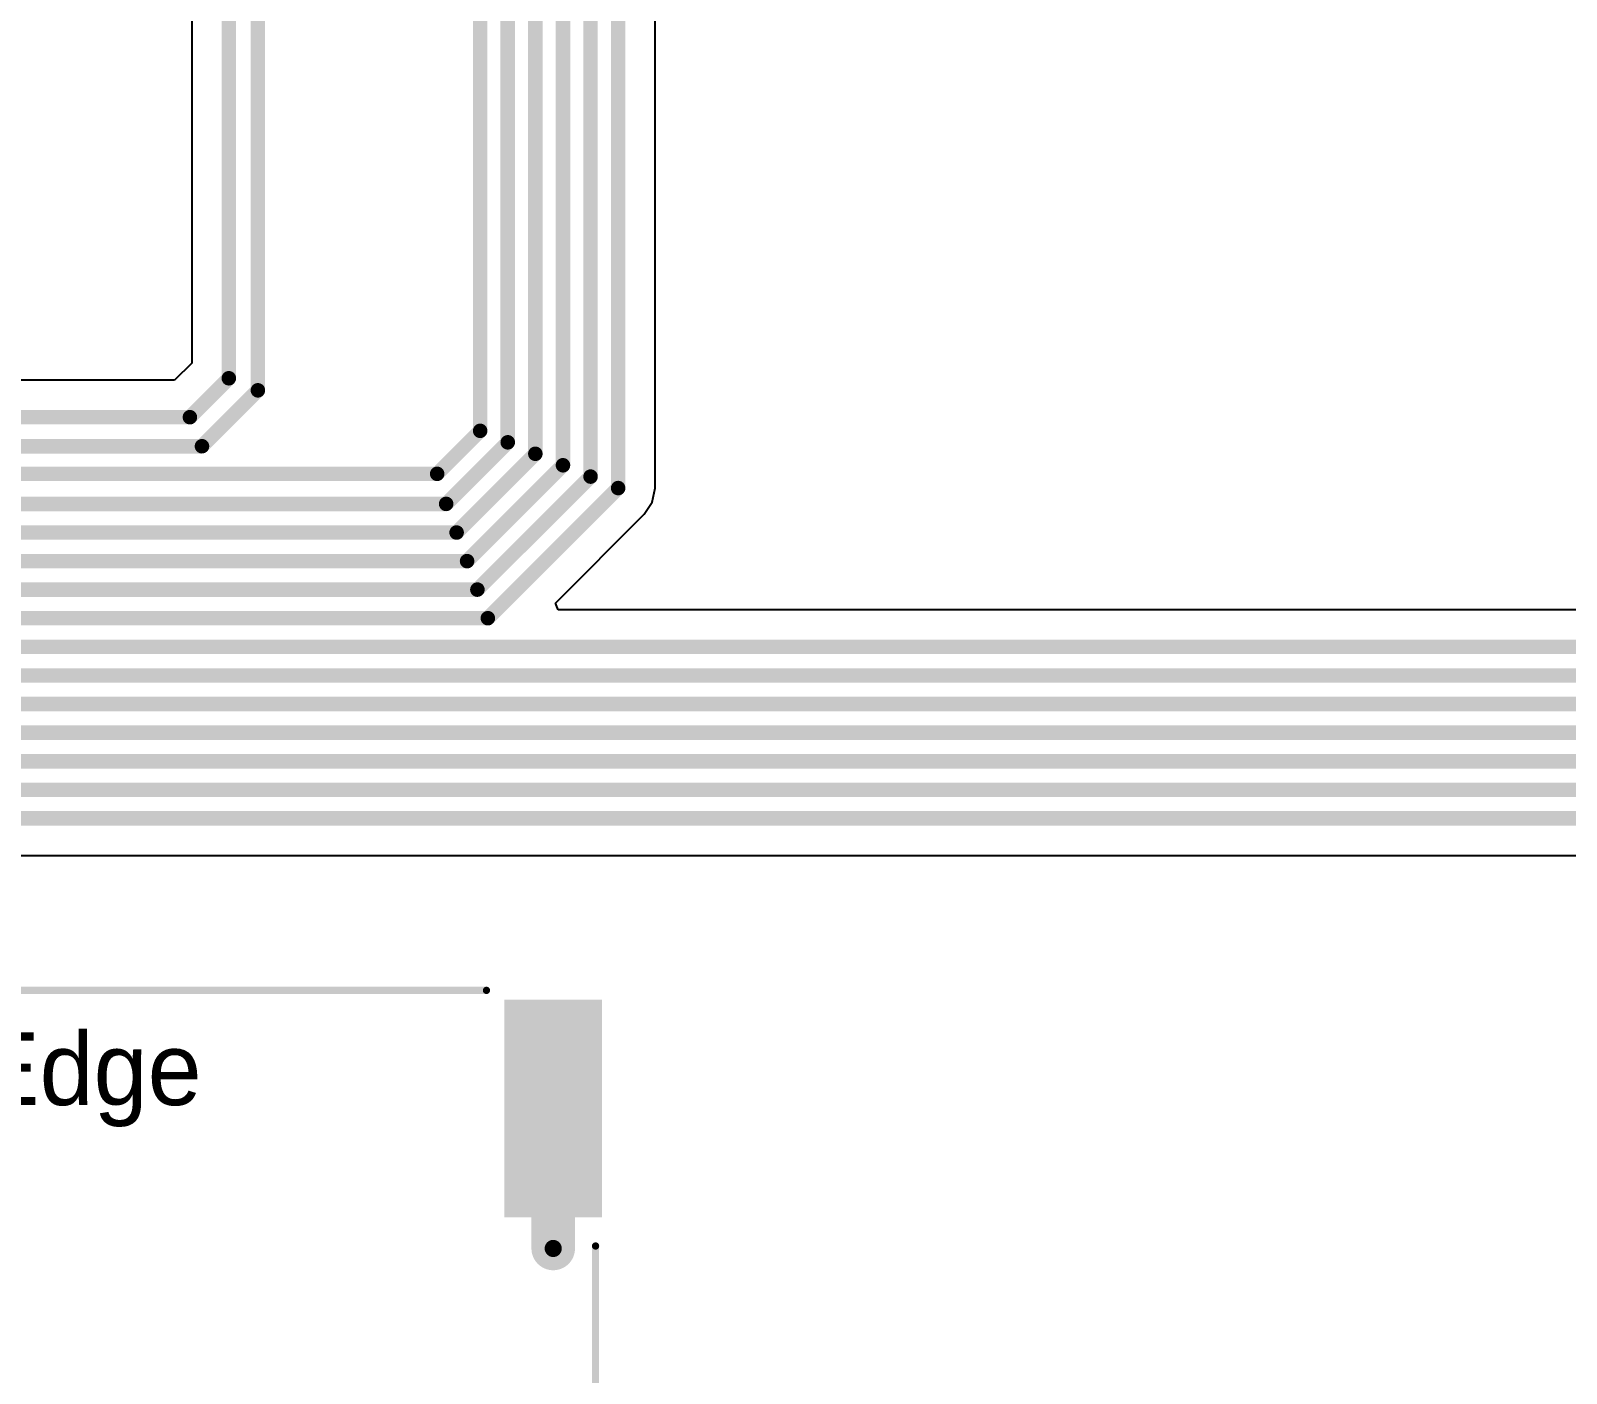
# Model space of a CAD drawing. Header units: millimetres. Extents: x 0 to 214, y 0 to 214.
# Drawn here: x 5.594 to 6.651, y 2.169 to 3.093 of the extents above; entities that cross this region are included whole.
import ezdxf

# ---------------------------------------------------------------- set-up
doc = ezdxf.new("R2010")
doc.units = ezdxf.units.MM
doc.header["$MEASUREMENT"] = 0
for name, color, linetype in [('BottomLayer', 5, 'Continuous'), ('TopLayer', 1, 'Continuous'), ('TopOverlay', 2, 'Continuous'), ('TopPaste', 8, 'Continuous'), ('TopSolder', 216, 'Continuous'), ('ViaHoleLayer', 16, 'Continuous')]:
    doc.layers.add(name, color=color, linetype=linetype)

# ---------------------------------------------------------------- blocks, each defined once
blk = doc.blocks.new('A2008WR_S_8P_164')
at = {"layer": 'TopLayer'}
for points in [[(-0.315, 0.2146), (-0.2756, 0.2146), (-0.2756, 0.0807), (-0.315, 0.0807)], [(-0.2362, 0.2146), (-0.1969, 0.2146), (-0.1969, 0.0807), (-0.2362, 0.0807)], [(-0.1575, 0.2146), (-0.1181, 0.2146), (-0.1181, 0.0807), (-0.1575, 0.0807)], [(-0.0787, 0.2146), (-0.0394, 0.2146), (-0.0394, 0.0807), (-0.0787, 0.0807)], [(0, 0.2146), (0.0394, 0.2146), (0.0394, 0.0807), (0, 0.0807)], [(0.0787, 0.2146), (0.1181, 0.2146), (0.1181, 0.0807), (0.0787, 0.0807)], [(0.1575, 0.2146), (0.1969, 0.2146), (0.1969, 0.0807), (0.1575, 0.0807)], [(0.2362, 0.2146), (0.2756, 0.2146), (0.2756, 0.0807), (0.2362, 0.0807)], [(-0.4154, -0.0768), (-0.3563, -0.0768), (-0.3563, -0.2185), (-0.4154, -0.2185)], [(0.376, -0.2185), (0.3169, -0.2185), (0.3169, -0.0768), (0.376, -0.0768)]]:
    blk.add_hatch(color=1, dxfattribs=at).paths.add_polyline_path(points)
at = {"layer": 'TopPaste'}
for points in [[(-0.315, 0.2146), (-0.2756, 0.2146), (-0.2756, 0.0807), (-0.315, 0.0807)], [(-0.2362, 0.2146), (-0.1969, 0.2146), (-0.1969, 0.0807), (-0.2362, 0.0807)], [(-0.1575, 0.2146), (-0.1181, 0.2146), (-0.1181, 0.0807), (-0.1575, 0.0807)], [(-0.0787, 0.2146), (-0.0394, 0.2146), (-0.0394, 0.0807), (-0.0787, 0.0807)], [(0, 0.2146), (0.0394, 0.2146), (0.0394, 0.0807), (0, 0.0807)], [(0.0787, 0.2146), (0.1181, 0.2146), (0.1181, 0.0807), (0.0787, 0.0807)], [(0.1575, 0.2146), (0.1969, 0.2146), (0.1969, 0.0807), (0.1575, 0.0807)], [(0.2362, 0.2146), (0.2756, 0.2146), (0.2756, 0.0807), (0.2362, 0.0807)], [(-0.4154, -0.0768), (-0.3563, -0.0768), (-0.3563, -0.2185), (-0.4154, -0.2185)], [(0.376, -0.2185), (0.3169, -0.2185), (0.3169, -0.0768), (0.376, -0.0768)]]:
    blk.add_hatch(color=8, dxfattribs=at).paths.add_polyline_path(points)
at = {"layer": 'TopSolder'}
for points in [[(-0.319, 0.2186), (-0.2716, 0.2186), (-0.2716, 0.0767), (-0.319, 0.0767)], [(-0.2402, 0.2186), (-0.1929, 0.2186), (-0.1929, 0.0767), (-0.2402, 0.0767)], [(-0.1615, 0.2186), (-0.1141, 0.2186), (-0.1141, 0.0767), (-0.1615, 0.0767)], [(-0.0827, 0.2186), (-0.0354, 0.2186), (-0.0354, 0.0767), (-0.0827, 0.0767)], [(-0.004, 0.2186), (0.0434, 0.2186), (0.0434, 0.0767), (-0.004, 0.0767)], [(0.0747, 0.2186), (0.1221, 0.2186), (0.1221, 0.0767), (0.0747, 0.0767)], [(0.1535, 0.2186), (0.2009, 0.2186), (0.2009, 0.0767), (0.1535, 0.0767)], [(0.2322, 0.2186), (0.2796, 0.2186), (0.2796, 0.0767), (0.2322, 0.0767)], [(-0.4194, -0.0728), (-0.3523, -0.0728), (-0.3523, -0.2225), (-0.4194, -0.2225)], [(0.38, -0.2225), (0.3129, -0.2225), (0.3129, -0.0728), (0.38, -0.0728)]]:
    blk.add_hatch(color=216, dxfattribs=at).paths.add_polyline_path(points)
at = {"layer": 'TopOverlay'}
for points, const_width in [([(-0.3293, 0.1514), (-0.3293, 0.1414)], 0.00787), ([(-0.3243, 0.1464), (-0.3293, 0.1514)], 0.00787), ([(-0.3243, 0.1464), (-0.3293, 0.1414)], 0.00787), ([(-0.415, 0.131), (-0.415, -0.053)], 0.005), ([(-0.382, 0.131), (-0.415, 0.131)], 0.005), ([(0.3756, 0.131), (0.3426, 0.131)], 0.005), ([(0.3756, 0.131), (0.3756, -0.053)], 0.005), ([(0.304, -0.229), (-0.34, -0.229)], 0.005)]:
    blk.add_lwpolyline(points, dxfattribs=dict(at, const_width=const_width))
for points, const_width in [([(-0.3313, 0.1514, 1), (-0.3273, 0.1514, 1)], 0.00394), ([(-0.3313, 0.1514, 1), (-0.3273, 0.1514, 1)], 0.00394), ([(-0.3263, 0.1464, 1), (-0.3223, 0.1464, 1)], 0.00394), ([(-0.3263, 0.1464, 1), (-0.3223, 0.1464, 1)], 0.00394), ([(-0.3313, 0.1414, 1), (-0.3273, 0.1414, 1)], 0.00394), ([(-0.3313, 0.1414, 1), (-0.3273, 0.1414, 1)], 0.00394), ([(-0.4163, 0.131, 1), (-0.4138, 0.131, 1)], 0.0025), ([(-0.4163, 0.131, 1), (-0.4138, 0.131, 1)], 0.0025), ([(-0.3832, 0.131, 1), (-0.3807, 0.131, 1)], 0.0025), ([(0.3414, 0.131, 1), (0.3439, 0.131, 1)], 0.0025), ([(0.3744, 0.131, 1), (0.3769, 0.131, 1)], 0.0025), ([(0.3744, 0.131, 1), (0.3769, 0.131, 1)], 0.0025), ([(-0.4163, -0.053, 1), (-0.4138, -0.053, 1)], 0.0025), ([(0.3744, -0.053, 1), (0.3769, -0.053, 1)], 0.0025), ([(-0.3412, -0.229, 1), (-0.3387, -0.229, 1)], 0.0025), ([(0.3028, -0.229, 1), (0.3053, -0.229, 1)], 0.0025)]:
    blk.add_lwpolyline(points, format="xyb", close=True, dxfattribs=dict(at, const_width=const_width))
blk.add_text('PCB Edge', height=0.05, rotation=180, dxfattribs=at).set_placement((0.1683, -0.15))

msp = doc.modelspace()

# ---------------------------------------------------------------- hatches: boundary and pattern name
at = {"layer": 'BottomLayer'}
h = msp.add_hatch(color=5, dxfattribs=at)
edge = h.paths.add_edge_path()
edge.add_arc((5.9532, 2.255), 0.0118, 0, 360)
at = {"layer": 'TopLayer'}
h = msp.add_hatch(color=1, dxfattribs=at)
edge = h.paths.add_edge_path()
edge.add_arc((5.9532, 2.255), 0.0118, 0, 360)
at = {"layer": 'ViaHoleLayer'}
h = msp.add_hatch(color=16, dxfattribs=at)
edge = h.paths.add_edge_path()
edge.add_arc((5.9532, 2.255), 0.00591, 0, 360)

# ---------------------------------------------------------------- linework, layer by layer
at = {"layer": 'TopLayer'}
for p, q in [((5.7044, 4.0188), (5.7044, 2.8646)), ((6.0234, 2.7785), (6.0234, 3.7325)), ((5.7044, 2.8646), (5.6926, 2.8528)), ((5.6926, 2.8528), (5.2119, 2.8528)), ((6.0214, 2.7687), (6.0234, 2.7785)), ((5.9547, 2.6993), (6.0159, 2.7605)), ((6.0159, 2.7605), (6.0214, 2.7687)), ((5.9566, 2.6947), (5.9547, 2.6993)), ((6.9894, 2.6947), (5.9566, 2.6947)), ((4.8552, 2.5256), (6.8243, 2.5256))]:
    msp.add_line(p, q, dxfattribs=at)
for points, const_width in [([(5.7299, 2.8541), (5.7299, 4.0604)], 0.01), ([(5.7499, 2.8458), (5.7499, 3.9451)], 0.01), ([(5.9029, 2.8179), (5.9029, 3.7824)], 0.01), ([(5.9219, 2.81), (5.9219, 3.7745)], 0.01), ([(5.9409, 2.8021), (5.9409, 3.7666)], 0.01), ([(5.9599, 2.7942), (5.9599, 3.7588)], 0.01), ([(5.9789, 2.7864), (5.9789, 3.7509)], 0.01), ([(5.9979, 2.7785), (5.9979, 3.743)], 0.01), ([(5.7031, 2.8273), (5.7299, 2.8541)], 0.01), ([(5.7114, 2.8073), (5.7499, 2.8458)], 0.01), ([(4.7953, 2.8273), (5.7031, 2.8273)], 0.01), ([(5.8733, 2.7883), (5.9029, 2.8179)], 0.01), ([(5.2135, 2.8073), (5.7114, 2.8073)], 0.01), ([(5.8795, 2.7676), (5.9219, 2.81)], 0.01), ([(5.8867, 2.7479), (5.9409, 2.8021)], 0.01), ([(4.7241, 2.7883), (5.8733, 2.7883)], 0.01), ([(5.8939, 2.7282), (5.9599, 2.7942)], 0.01), ([(5.901, 2.7086), (5.9789, 2.7864)], 0.01), ([(5.9082, 2.6889), (5.9979, 2.7785)], 0.01), ([(4.7647, 2.7676), (5.8795, 2.7676)], 0.01), ([(4.7105, 2.7479), (5.8867, 2.7479)], 0.01), ([(4.7292, 2.7282), (5.8939, 2.7282)], 0.01), ([(4.7156, 2.7086), (5.901, 2.7086)], 0.01), ([(4.7292, 2.6889), (5.9082, 2.6889)], 0.01), ([(4.7292, 2.6692), (7, 2.6692)], 0.01), ([(4.9124, 2.6495), (7.0086, 2.6495)], 0.01), ([(4.9274, 2.6298), (7.0112, 2.6298)], 0.01), ([(4.9128, 2.6101), (7.004, 2.6101)], 0.01), ([(4.8374, 2.5904), (6.9968, 2.5904)], 0.01), ([(4.8824, 2.5708), (6.9896, 2.5708)], 0.01), ([(4.8446, 2.5511), (6.8348, 2.5511)], 0.01), ([(5.9532, 2.255), (5.9532, 2.3513)], 0.03)]:
    msp.add_lwpolyline(points, dxfattribs=dict(at, const_width=const_width))
for points, const_width in [([(5.7274, 2.8541, 1), (5.7324, 2.8541, 1)], 0.005), ([(5.7274, 2.8541, 1), (5.7324, 2.8541, 1)], 0.005), ([(5.7474, 2.8458, 1), (5.7524, 2.8458, 1)], 0.005), ([(5.7474, 2.8458, 1), (5.7524, 2.8458, 1)], 0.005), ([(5.7006, 2.8273, 1), (5.7056, 2.8273, 1)], 0.005), ([(5.7006, 2.8273, 1), (5.7056, 2.8273, 1)], 0.005), ([(5.9004, 2.8179, 1), (5.9054, 2.8179, 1)], 0.005), ([(5.9004, 2.8179, 1), (5.9054, 2.8179, 1)], 0.005), ([(5.7089, 2.8073, 1), (5.7139, 2.8073, 1)], 0.005), ([(5.7089, 2.8073, 1), (5.7139, 2.8073, 1)], 0.005), ([(5.9194, 2.81, 1), (5.9244, 2.81, 1)], 0.005), ([(5.9194, 2.81, 1), (5.9244, 2.81, 1)], 0.005), ([(5.9384, 2.8021, 1), (5.9434, 2.8021, 1)], 0.005), ([(5.9384, 2.8021, 1), (5.9434, 2.8021, 1)], 0.005), ([(5.8708, 2.7883, 1), (5.8758, 2.7883, 1)], 0.005), ([(5.8708, 2.7883, 1), (5.8758, 2.7883, 1)], 0.005), ([(5.9574, 2.7942, 1), (5.9624, 2.7942, 1)], 0.005), ([(5.9574, 2.7942, 1), (5.9624, 2.7942, 1)], 0.005), ([(5.9764, 2.7864, 1), (5.9814, 2.7864, 1)], 0.005), ([(5.9764, 2.7864, 1), (5.9814, 2.7864, 1)], 0.005), ([(5.9954, 2.7785, 1), (6.0004, 2.7785, 1)], 0.005), ([(5.9954, 2.7785, 1), (6.0004, 2.7785, 1)], 0.005), ([(5.877, 2.7676, 1), (5.882, 2.7676, 1)], 0.005), ([(5.877, 2.7676, 1), (5.882, 2.7676, 1)], 0.005), ([(5.8842, 2.7479, 1), (5.8892, 2.7479, 1)], 0.005), ([(5.8842, 2.7479, 1), (5.8892, 2.7479, 1)], 0.005), ([(5.8914, 2.7282, 1), (5.8964, 2.7282, 1)], 0.005), ([(5.8914, 2.7282, 1), (5.8964, 2.7282, 1)], 0.005), ([(5.8985, 2.7086, 1), (5.9035, 2.7086, 1)], 0.005), ([(5.8985, 2.7086, 1), (5.9035, 2.7086, 1)], 0.005), ([(5.9057, 2.6889, 1), (5.9107, 2.6889, 1)], 0.005), ([(5.9057, 2.6889, 1), (5.9107, 2.6889, 1)], 0.005), ([(5.9457, 2.3513, 1), (5.9607, 2.3513, 1)], 0.015), ([(5.9457, 2.255, 1), (5.9607, 2.255, 1)], 0.015)]:
    msp.add_lwpolyline(points, format="xyb", close=True, dxfattribs=dict(at, const_width=const_width))

# ---------------------------------------------------------------- block references
at = {"rotation": 180}
msp.add_blockref('A2008WR_S_8P_164', (5.5673, 2.2037), dxfattribs=at)

doc.saveas('drawing.dxf')
